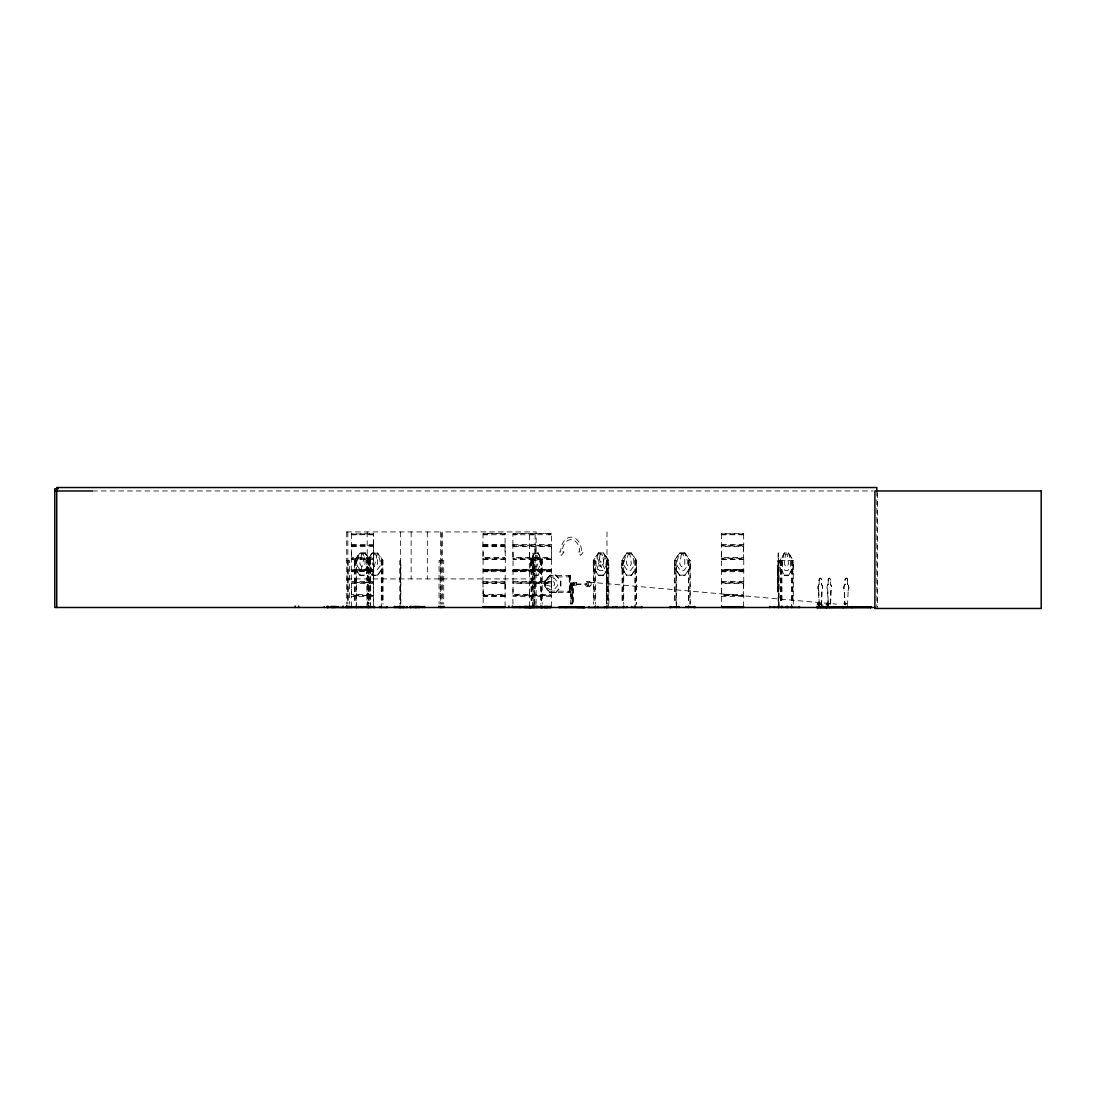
<?xml version="1.0" encoding="UTF-8"?>
<svg xmlns="http://www.w3.org/2000/svg" width="1096" height="1096" viewBox="0 0 1096 1096"><rect width="100%" height="100%" fill="white"/><g stroke="black" fill="none" stroke-linecap="round" stroke-linejoin="round"><path stroke-width="0.75" stroke-dasharray="5 3.75" d="M351.515 589.032L351.378 595.114L373.736 595.512L351.295 595.799M373.709 545.575L351.35 545.904L351.501 557.645L351.515 552.055M483.144 589.032L483.144 606.718M483.144 552.055L482.925 558.261L505.256 558.207M505.078 589.032L505.338 558.549M505.078 552.055L505.078 533.601M513.024 589.032L512.873 595.114L551.672 595.512L512.764 595.621L513.024 606.718M513.024 552.055L513.01 594.416L551.425 594.416L551.63 582.25L512.86 582.14M529.464 606.718L529.464 589.032M529.45 557.645L529.464 552.055M534.971 589.032L535.218 545.52M534.971 552.055L534.971 546.603M551.398 589.032L551.411 583.565L513.01 583.634M551.398 552.055L551.63 545.287L512.846 545.246L513.01 557.453L551.425 557.453L551.425 546.657L513.01 546.657M721.606 589.032L721.456 595.114L743.8 595.69M721.606 552.055L721.552 581.702M743.54 589.032L743.759 582.25L721.428 582.209L721.579 594.416L743.568 594.416L743.568 583.634L721.579 583.497M743.54 552.055L743.759 545.287L721.428 545.246L721.579 557.453L743.568 557.453L743.568 546.657L721.579 546.657M821.356 605.691L821.822 590.58A3.918 2.288 -90 0 0 821.356 584.415L821.356 580.181A1.959 1.151 -90 0 0 820.205 578.222A1.959 1.151 -90 0 0 819.055 580.181L819.055 584.415A3.918 2.288 -90 0 0 818.589 590.58L819.055 605.691M821.548 605.691L822.027 590.58A3.918 2.288 -90 0 0 821.548 584.415L821.548 580.181A1.959 1.151 -90 0 0 820.411 578.222L820.205 578.222M830.426 604.006L830.85 590.58A3.918 2.288 -90 0 0 830.384 584.415L830.576 580.181A1.959 1.151 -90 0 0 829.425 578.222L829.234 578.222A1.959 1.151 -90 0 0 828.083 580.181L828.288 580.181A1.959 1.151 -90 0 1 829.425 578.222M830.631 604.006L831.056 590.58A3.918 2.288 -90 0 0 830.576 584.415L830.384 584.415M351.542 533.629L351.323 545.918M351.323 558.823L373.668 558.207L373.613 558.933L351.323 558.892L351.254 582.428L373.736 582.538L351.254 582.483M483.158 533.629L505.27 533.67L483.048 533.601L482.87 545.452L483.117 557.453L505.105 557.453M483.13 559.494L482.925 582.25L505.256 582.209M505.119 596.402L483.117 596.594M512.873 545.178L512.942 533.601L551.398 533.601L551.603 545.233M513.024 544.548L551.425 544.493M529.464 594.484L529.354 559.056M551.576 582.14L551.63 558.261L512.846 558.207M551.398 606.718L551.603 595.854M721.62 533.629L721.456 545.178M743.746 582.195L743.759 558.261L721.428 558.207M743.54 606.718L743.787 595.745L721.401 595.169M847.482 605.691L848.181 590.58A3.918 2.493 -90 0 0 847.674 584.415L847.674 580.181A1.959 1.247 -90 0 0 846.427 578.222L846.235 578.222A1.959 1.247 -90 0 0 844.989 580.181L845.18 584.415A3.918 2.493 -90 0 0 844.66 590.58L844.66 604.115M529.313 558.933L529.409 557.837M550.151 575.414L550.151 577.003L570.646 576.825M555.617 592.772L560.892 586.894L560.892 580.921L555.617 575.03L550.206 575.03L544.945 580.921L544.945 586.894L550.206 592.772L550.192 590.785L549.726 592.676L570.646 592.498M373.64 545.904L373.668 558.261M505.078 606.718L505.119 583.497M845.18 584.415L844.989 584.415A3.918 2.493 -90 0 0 844.482 590.58L844.934 604.006C844.057 603.197 845.961 604.101 846.249 603.54M844.358 604.019L845.975 603.293L844.441 603.362M845.386 603.595L845.865 604.17M817.794 603.691L820.219 603.649M818.835 604.252L818.328 603.444M818.534 604.252C820.849 603.197 817.26 603.992 820.192 603.773M819.192 604.184C816.849 602.677 823.233 604.8 817.917 603.841M819.041 603.54L818.863 604.239L818.986 603.444M819.616 604.184L819.137 603.375M829.179 603.595L827.22 603.828L829.11 603.362M827.316 603.54L828.151 604.088M828.699 603.759L828.836 604.197M828.768 603.375L828.727 603.54M844.043 603.718L846.208 603.54M844.879 603.896L846.057 604.019M819.877 603.814L819.219 603.567M827.494 603.704L828.097 604.019M828.549 603.375L828.124 603.649M570.345 584.305C574.468 581.661 569.468 587.607 570.345 583.675M571.852 583.99C572.961 585.88 575.907 582.784 574.879 584.36M576.126 584.004L587.223 584.004L576.482 584.51M569.441 592.813L569.441 590.95M505.297 570.386L483.103 571.043L505.352 570.276L483.103 570.043M535.054 534.067L535.218 545.397M535.04 570.989L532.656 566.07L532.656 560.481L534.437 553.165L538.163 553.165M743.814 570.797L721.332 570.797L721.565 570.043L743.595 570.071L721.565 570.605M743.622 534.026L743.746 545.233M819.37 603.54L818.89 604.074L819.986 604.17M568.81 575.606L570.715 575.606L568.81 575.606C567.618 578.798 573.482 576.085 568.947 577.003M569.427 576.948L569.441 575.277M570.153 577.195L570.153 575.236M570.084 575.606L570.153 592.854M568.81 591.265L570.715 591.265L568.81 591.265C567.618 594.457 573.482 591.758 568.947 592.676M570.03 591.265L570.084 592.498M845.276 604.184L844.742 603.362M534.547 604.101L534.547 560.481L535.615 554.124L536.958 554.124L538.013 563.755L536.793 566.659L535.615 566.659L534.451 563.755M529.437 557.453L529.478 533.629M828.425 604.184L827.617 603.54M359.94 553.165L354.597 560.481L354.433 567.879L359.858 575.332L354.433 567.879L354.433 560.412L359.858 552.973L365.283 552.973L359.776 575.332L365.283 575.332L370.626 567.879L365.119 575.14M372.119 575.332L377.558 552.973L372.119 552.973L366.749 560.412L366.749 567.879L372.188 575.332L377.64 575.332L382.764 567.81M373.613 582.935L373.613 595.114M600.197 554.124L598.58 563.755L600.197 566.659L601.868 566.659L603.567 563.755L603.567 560.481L601.868 554.124L600.101 554.124M482.898 558.316L483.076 559.316M482.939 582.264L483.117 594.416L505.092 594.484M844.057 603.773L846.249 603.773M571.989 584.168L574.879 583.62M598.553 553.165L596.046 560.481L596.046 566.07L599.402 570.509L602.745 570.509L606.047 566.07L606.047 560.481L603.567 553.165L598.457 553.165L593.553 560.481L593.621 604.129M845.824 603.444L845.865 603.718M373.613 558.933L373.668 582.195M540.671 560.399L542.191 560.481L542.191 604.129M551.603 545.918L512.873 545.972M743.746 545.918L721.456 545.972M351.323 545.233L373.709 545.466M373.668 595.854L373.462 606.718M482.966 545.178L505.256 545.246M482.939 595.169L505.256 595.169M551.548 558.933L512.873 558.933M551.548 582.935L512.873 582.935M743.691 558.933L721.456 558.933M743.691 582.935L721.456 582.935M370.681 534.725L372.599 534.725M370.681 571.687L372.599 571.687M502.297 534.725L504.229 534.725M502.297 571.687L504.229 571.687M548.616 534.725L550.548 534.725M548.616 571.687L550.548 571.687M740.759 534.725L742.691 534.725M740.759 571.687L742.691 571.687M534.588 575.14L530.752 567.879L530.752 560.412L534.382 552.973L538.218 552.973L541.849 560.412L541.849 567.879L538.218 575.332L534.382 575.332M534.533 552.973L530.875 560.481L530.902 567.879L534.533 575.332M538.067 575.332L541.725 567.81M537.424 570.509L539.78 566.07L539.78 560.481L538.013 553.165M788.723 575.332L784.257 575.332L779.996 567.879L779.996 560.412L784.394 552.973L788.723 552.973L792.997 560.412L792.997 567.879L788.586 575.332M784.462 553.165L780.256 560.481L780.256 567.81L784.394 575.332M352.542 534.725L355.953 534.725M352.542 571.687L355.953 571.687M484.172 534.725L487.583 534.725M484.172 571.687L487.583 571.687M514.051 534.725L517.463 534.725M530.491 534.725L534.108 534.725M514.051 571.687L517.463 571.687M530.491 571.687L534.108 571.687M722.634 534.725L726.045 534.725M722.634 571.687L726.045 571.687M626.583 552.973L631.597 552.973L636.434 560.412L636.324 567.879L631.488 575.332L626.583 575.332L621.747 567.879L621.857 560.412L626.693 552.973M626.761 553.165L622.007 560.481L622.049 604.129M631.406 575.14L636.434 567.879M603.649 575.332L598.375 575.332L593.279 567.879L593.279 560.412L598.471 552.973M608.568 567.81L603.471 575.14L598.457 575.14L593.279 567.879M603.554 575.332L608.472 567.81M684.973 552.973L679.63 552.973L674.465 560.412L674.561 567.879L679.63 575.332L684.973 575.332M679.726 552.973L674.643 560.481L676.465 560.481L676.465 607.485M684.877 575.332L690.138 567.879L690.042 560.412M372.284 553.165L366.927 560.481L366.996 607.485M377.476 575.14L382.833 567.81M529.423 570.043L529.423 571.043M364.228 570.509L367.749 566.07M634.885 559.905L636.584 560.481L636.584 604.129M351.542 570.591L373.544 570.043L351.268 570.221L351.474 571.043L373.503 571.016M505.064 570.591L483.144 570.468M721.62 570.591L743.691 570.591M550.398 575.236L545.082 581.017L550.343 575.03M555.48 592.772L560.755 586.798L560.618 581.017L555.48 575.03M791.723 560.44L791.696 607.485M533.697 560.357L533.821 607.485M373.435 534.738L351.542 534.738M373.435 571.701L351.569 571.687M505.064 534.738L483.158 534.738M483.144 569.756L505.078 569.756L483.185 569.756M505.064 571.701L483.185 571.687M551.384 534.738L513.051 534.738M551.384 571.701L513.079 571.687M743.526 534.738L721.62 534.738M743.526 571.701L721.648 571.687M676.177 604.129L676.013 560.412M368.407 560.481L369.092 559.837L369.01 604.129M743.746 534.012L721.332 533.834L743.595 533.642M572.181 584.346L572.181 583.634M545.082 581.017L550.26 578.14L554.206 578.14L557.343 581.962L557.343 585.812L554.206 589.689L550.26 589.689L545.082 586.798L544.945 580.921M607.335 560.467L607.499 604.129M368.475 560.467L368.448 604.129M551.494 571.03L512.983 571.043M571.77 583.62L571.838 584.346M586.867 583.51L586.963 584.483M368.955 559.905L370.708 560.481M688.494 560.412L688.535 604.129M92.461 490.967L873.197 490.967M346.651 531.93L441.852 531.93L441.852 604.101M513.051 533.629L551.452 533.642M351.501 544.493L373.489 544.493L373.613 545.178M483.117 544.493L505.105 544.493M721.579 544.493L743.568 544.493M482.994 545.972L505.256 545.904M351.501 546.657L373.489 546.657L373.489 557.453L351.501 557.453M483.117 546.657L505.105 546.657L505.338 558.371M598.375 552.973L603.649 552.973L608.746 560.412L608.883 604.129M365.201 553.165L359.858 553.165L357.255 560.481L357.255 566.07L360.721 570.509M377.558 553.165L372.202 553.165L369.558 560.481L369.558 566.07L373.092 570.509M631.515 553.165L626.652 553.165L624.295 560.481L624.295 566.07L627.433 570.509L630.597 570.509L633.789 566.07L633.789 560.481L631.406 553.165L636.269 560.481L636.228 604.129M684.89 553.165L679.712 553.165L677.177 560.481L677.177 566.07L680.575 570.509L683.959 570.509L687.315 566.07L687.315 560.481L684.795 553.165L689.877 560.481L689.932 604.129M629.953 554.124L628.268 554.124L626.652 560.481L626.652 563.755L628.268 566.659L629.844 566.659L631.392 563.755L629.844 554.124M787.229 554.124L785.709 554.124L784.339 560.481L784.339 563.755L785.709 566.659L787.106 566.659L788.531 563.755L787.106 554.124M482.994 558.933L505.256 558.878M351.515 559.631L373.489 559.631L373.489 581.455L351.501 581.455M483.144 559.631L505.105 559.631M551.425 559.631L512.996 559.508M721.579 559.631L743.568 559.631M369.037 560.412L368.215 559.837L368.174 604.101M594.827 560.412L595.005 604.129M634.954 560.412L634.927 604.129M346.651 560.481L349.432 560.481L349.432 604.101M354.433 560.412L356.46 560.481L356.46 604.129M366.749 560.412L368.708 560.481L368.708 604.129M441.852 560.481L439.071 560.481L439.071 604.101M442.126 560.481L443.729 560.481L443.716 604.101M530.752 560.412L532.519 560.481L532.519 607.485M533.012 560.412L533.821 560.481M534.547 560.481L536.136 560.481M593.279 560.412L595.306 560.481L595.306 604.129M606.376 560.481L606.376 604.101L606.362 560.481L608.883 560.481M621.747 560.412L623.706 560.481L623.706 604.129M690.22 604.129L690.22 560.481L688.494 559.905M779.996 560.412L793.271 560.481L793.271 604.129M366.749 567.879L372.284 575.14M621.747 567.879L626.761 575.14M690.138 567.879L684.795 575.14L679.712 575.14M777.749 567.947L778.461 567.879M792.997 567.879L788.517 575.14L784.325 575.14M777.681 569.399L777.489 591.758L777.749 560.426L779.078 560.481L779.078 607.485M551.452 570.071L512.777 570.345L551.548 570.071M351.474 570.495L376.613 570.509L380.093 566.07L380.093 560.481L377.476 553.165L382.833 560.481L383.011 604.129M512.983 571.016L551.452 570.989M359.858 575.14L365.201 575.14M372.202 575.14L377.558 575.14M534.437 575.14L538.163 575.14M626.652 575.14L631.515 575.14M533.204 575.332L533.012 552.973L533.204 604.129M570.646 575.606L549.726 575.414L549.726 577.003M777.749 575.332L778.461 575.332M346.651 578.921L441.852 578.921M442.126 578.921L536.136 578.921M819.055 580.181L819.26 580.181A1.959 1.151 -90 0 1 820.411 578.222M830.576 580.181L830.384 580.181A1.959 1.151 -90 0 0 829.234 578.222M844.989 580.181L845.18 580.181A1.959 1.247 -90 0 1 846.427 578.222M846.235 578.222A1.959 1.247 -90 0 1 847.482 580.181L847.674 580.181M483.117 581.455L505.105 581.455M513.01 581.455L551.425 581.455M721.579 581.455L743.568 581.455M586.867 581.798L589.634 581.798M777.749 582.593L778.461 552.973L778.461 604.129M482.994 582.935L505.256 582.88M351.515 583.62L373.489 583.565L373.489 594.416L351.501 594.416L351.487 583.305M483.117 583.634L505.105 583.634M819.055 584.415L819.26 580.181M828.083 605.691L827.617 590.58A3.918 2.288 -90 0 1 828.083 584.415L828.288 584.415A3.918 2.288 -90 0 0 827.809 590.58L828.288 605.691M847.482 580.181L847.674 584.415M545.767 584.894L552.576 586.771L554.617 584.894L554.617 582.962L552.576 581.003L550.26 581.003L545.767 582.962L545.904 584.894M570.55 584.963L573.318 585.456M570.55 585.456L576.647 585.346L576.647 582.661L573.222 582.661L573.071 604.101L572.934 585.456M586.867 586.209L589.634 586.209M544.945 586.894L545.219 581.017M818.589 590.58L818.781 590.58A3.918 2.288 -90 0 1 819.26 584.415M848.181 590.58L847.989 590.58A3.918 2.493 -90 0 0 847.482 584.415M549.726 591.087L570.646 591.265M550.26 592.58L555.576 592.58M482.966 595.84L505.256 595.84M351.515 606.718L351.501 596.594L373.489 596.594L373.489 604.033M551.425 596.594L512.996 596.539M743.568 596.594L721.579 596.594L721.401 595.854M844.057 603.101L845.427 603.101M827.891 604.074L828.987 604.074M816.808 604.91L819.698 604.91M819.972 604.91L822.863 604.91L822.863 606.951M825.836 604.91L828.713 604.91M355.953 560.481L356.214 607.485M623.131 560.481L623.35 604.129M381.326 559.905L383.011 560.412L377.558 552.973M607.225 559.905L607.198 604.129M588.853 582.099L836.522 604.101M540.602 559.905L540.725 604.129M351.432 534.067L373.722 533.834L351.295 533.958M545.082 586.798L550.343 592.772M365.201 552.973L370.626 560.412L370.708 604.129M684.877 552.973L690.138 560.412M679.808 575.14L674.465 567.879L679.726 575.332M603.554 552.973L608.568 560.481L608.568 607.485M598.471 575.332L593.457 567.81L593.388 560.412M621.898 567.81L626.693 575.332M788.586 552.973L792.846 560.481L792.846 604.129M538.067 552.973L541.725 560.481L541.698 604.129M743.746 558.207L743.54 557.453M551.603 558.207L551.425 557.453M351.323 595.854L351.515 596.594M721.593 596.402L721.606 606.718M373.462 544.548L373.462 533.601L373.489 544.493M818.781 590.58L819.26 605.691M877.512 492.652L877.512 607.485M876.841 490.967L876.841 607.485M828.453 604.91L828.453 606.951M828.288 580.181L828.083 584.415M828.302 605.389L828.302 603.101L827.028 603.101L827.028 605.389M828.069 603.101L828.069 605.389M827.247 603.101L827.247 605.389M819.424 604.91L819.424 606.951M819.274 605.389L819.274 603.101L818 603.101L818 605.389M819.055 603.101L819.055 605.389M818.233 603.101L818.233 605.389M792.12 560.481L792.12 604.129M781.955 560.481L781.955 604.129M781.53 560.481L781.53 604.129M780.804 560.481L780.804 604.129M780.379 560.481L780.379 604.129M778.749 560.481L778.749 607.485M778.133 552.973L778.133 604.129M688.822 560.481L688.822 604.129M675.068 560.481L675.068 604.129M674.78 560.481L674.78 604.129M635.269 560.481L635.269 607.485M622.391 560.481L622.391 604.129M606.992 531.93L606.992 604.101M593.936 560.481L593.936 604.129M576.304 582.661L576.304 585.346M573.578 582.661L573.578 585.346M572.811 584.963L572.811 583.004L571.071 583.004L571.071 584.963M572.455 583.004L572.455 584.963M572.194 585.456L572.194 604.101L571.934 584.963M571.674 585.456L571.811 604.101M571.413 583.004L571.413 584.963M570.947 585.456L570.811 604.101L570.591 575.414M569.715 577.195L569.715 590.895M569.29 577.195L569.29 590.895M541.205 560.481L541.205 604.129M536.136 604.101L536.136 531.93L442.126 531.93L442.126 604.101M534.999 583.634L534.971 606.718M532.04 560.481L532.04 604.129M531.533 560.481L531.533 604.129M531.053 560.481L531.053 604.129M440.661 531.93L440.661 604.101M440.25 560.481L440.263 604.101M427.317 531.93L427.317 578.921M411.151 531.93L411.151 578.921M400.848 604.101L400.848 560.481L399.862 560.481L399.862 604.101M400.41 531.93L400.41 604.101M400.287 560.481L400.287 604.101M382.764 560.481L382.751 604.129M381.559 560.481L381.559 604.129M381.244 559.905L381.298 607.485M370.462 607.485L370.38 560.481L365.119 553.165L367.749 560.481L367.735 604.101M369.27 560.481L369.27 604.129M367.174 531.93L367.256 604.129M355.022 560.481L355.022 604.129M354.762 560.481L354.762 604.129M348.254 560.481L348.254 604.101M347.843 531.93L347.843 604.101M347.336 560.481L347.336 604.101M346.72 531.93L346.706 604.101M826.809 603.745L829.179 603.965L826.822 603.869M597.156 557.987L599.841 563.618C594.005 570.372 598.937 572.222 600.69 564.659C602.348 572.222 607.499 570.386 601.594 563.577C606.896 557.439 602.841 555.001 600.772 562.481L598.526 558.028L597.156 557.987M681.383 554.124L679.739 563.755L681.383 566.659L683.082 566.659L684.808 563.755L684.808 560.481L683.082 554.124L681.383 554.124M373.928 554.124L372.215 563.755L373.928 566.659L375.695 566.659L377.49 563.755L377.49 560.481L375.695 554.124L373.928 554.124M361.639 554.124L359.858 563.755L361.639 566.659L363.393 566.659L365.091 563.755L365.091 560.481L363.393 554.124L361.639 554.124M784.325 553.165L782.229 560.481L782.229 566.07L785.037 570.509L787.832 570.509L790.6 566.07L790.6 560.481L788.517 553.165L784.325 553.165M563.988 551.959L561.453 555.398L558.946 551.959L560.686 551.959A14.81 10.467 -90 0 1 571.153 537.15A14.81 10.467 -90 0 1 581.62 551.959L583.36 551.959L580.675 555.398L577.989 551.959L579.729 551.959A12.357 8.741 -90 0 0 570.975 539.602A12.357 8.741 -90 0 0 562.234 551.959L563.988 551.959M351.542 569.742L373.462 569.756L351.569 569.756M513.051 569.742L551.398 569.756L513.079 569.756M721.62 569.742L743.54 569.756L721.648 569.756M590.744 585.565A2.206 1.562 -90 0 0 590.045 581.88A2.206 1.562 -90 0 0 588.127 584.579A2.206 1.562 -90 0 0 590.744 585.565M587.963 585.565A2.206 1.562 -90 0 0 587.264 581.88A2.206 1.562 -90 0 0 585.36 584.579A2.206 1.562 -90 0 0 587.963 585.565"/><path stroke-width="1.5" d="M355.83 607.444L355.83 606.513M616.24 607.485L626.885 607.362M588.36 607.485L615.5 607.444L615.5 606.513M597.923 607.239L597.868 606.513M669.683 607.485L678.876 606.595M558.782 607.485L585.1 607.485M559.481 607.485L559.453 606.759L584.579 607.39M564.933 606.814L565.015 607.485M571.824 607.362L572.112 607.39M577.387 606.814L577.482 607.485M346.268 607.335L346.295 606.595M346.761 607.39L346.733 606.266M347.446 607.335L347.336 606.266M440.907 606.513L441.03 607.485L441.88 607.239M816.534 607.403L871.389 607.403L816.616 607.431M817.506 607.17L817.698 607.458M819.589 607.17L820.027 607.431M825.644 607.431L826.768 607.417L826.083 607.444M828.603 607.17L829.425 607.444M843.427 606.54C844.605 607.595 841.577 607.896 842.605 606.54M846.043 606.54L845.537 607.458L845.756 606.54M851.469 607.431L851.633 606.54M854.647 607.444L855.072 606.54M842.44 607.431L843.468 606.951M845.811 607.17L845.413 607.17M846.043 606.951L846.537 607.17M867.347 606.54L867.155 607.444M868.114 607.17L868.32 607.458M870.169 607.444L870.895 607.444M870.827 607.444L871.087 606.54M851.88 607.458L852.592 607.417L851.661 606.951M537.972 607.362L538.04 606.595L538.122 607.485M871.06 607.17L816.986 607.444M786.38 607.362L786.462 606.595M670.327 607.362L670.437 606.595M370.338 607.362L370.448 606.595M58.225 488.761L54.8 488.761L54.8 607.485L875.129 607.485M54.8 490.967L92.393 490.967M351.515 606.718L373.462 606.718M483.144 606.718L505.078 606.718M513.024 606.718L551.398 606.718M721.606 606.718L743.54 606.718M559.385 606.814L584.401 607.485M351.474 607.033L373.503 607.006M483.103 607.033L505.119 607.033M512.983 607.033L551.452 607.006M721.565 607.006L743.595 607.033M387.546 607.444L379.668 607.362M407.287 607.444L394.533 607.362L394.56 606.513M483.117 607.417L505.105 607.417M513.01 607.417L551.425 607.417M642.379 607.444L631.748 607.362M686.123 606.595L695.316 607.444M721.579 607.417L743.568 607.417M769.625 607.239L799.984 607.39M442.332 607.362L442.209 606.595M442.866 607.362L442.222 607.362M441.798 607.362L441.894 606.513M578.948 606.814L578.866 607.485M386.874 607.362L386.751 606.595L386.641 607.485M375.229 607.362L338.198 607.444L338.212 606.513M367.9 607.362L367.804 606.266M694.672 607.362L694.563 606.595M604.691 607.362L604.581 606.595L604.471 607.485M799.463 607.362L799.381 606.595M787.216 607.335L787.257 606.513M843.235 607.458L843.482 607.444M549.548 607.362L549.699 606.513M549.137 607.362L549.069 606.595L549.028 607.485M535.273 607.362L535.204 606.595L535.095 607.485M876.841 490.967L876.841 487.528L56.732 487.528L56.732 607.485M799.285 606.513L799.285 607.485M791.997 606.266L791.997 607.485M791.572 606.266L791.572 607.485M787.586 606.513L787.586 607.485M787.106 606.513L787.106 607.485M786.558 606.513L786.558 607.485M782.092 606.266L782.092 607.485M781.667 606.266L781.667 607.485M779.078 606.266L779.078 607.485M778.749 606.266L778.749 607.485M778.461 606.266L778.461 607.485M778.133 606.266L778.133 607.485M774.365 606.513L774.365 607.485M769.954 606.513L769.954 607.485M769.625 606.513L769.625 607.485M694.453 606.513L694.453 607.485M688.658 606.266L688.658 607.485M688.37 606.266L688.37 607.485M686.014 606.513L686.014 607.485M678.986 606.513L678.986 607.485M676.629 606.266L676.629 607.485M676.342 606.266L676.342 607.485M670.547 606.513L670.547 607.485M641.571 606.513L641.571 607.485M635.118 606.266L635.118 607.485M634.776 606.266L634.776 607.485M631.543 606.513L631.543 607.485M627.076 606.513L627.076 607.485M623.857 606.266L623.857 607.485M623.501 606.266L623.501 607.485M617.048 606.513L617.048 607.485M613.294 606.513L613.294 607.485M607.348 606.266L607.348 607.485M606.979 606.266L606.992 607.485M598.032 606.513L598.032 607.485M595.471 606.266L595.471 607.485M595.169 606.266L595.169 607.485M589.21 606.513L589.21 607.485M566.399 606.759L566.399 607.485M550.548 606.513L550.548 607.485M550.137 606.513L550.192 607.485M549.808 606.513L549.808 607.485M548.219 606.513L548.219 607.485M547.808 606.513L547.808 607.485M547.658 606.513L547.658 607.485M547.027 606.513L547.027 607.485M546.836 606.513L546.836 607.485M546.466 606.513L546.411 607.485M546.041 606.513L546.041 607.485M545.424 606.513L545.424 607.485M545.301 606.513L545.301 607.485M545.096 606.513L545.096 607.485M544.479 606.513L544.479 607.485M544.191 606.513L544.191 607.485M542.931 606.513L542.931 607.485M542.534 606.513L542.534 607.485M542.328 606.513L542.328 607.485M541.945 606.513L541.945 607.485M541.602 606.513L541.561 607.485M541.383 606.513L541.383 607.485L541.095 606.266M540.602 606.266L540.602 607.485M537.054 606.02L537.054 607.485M536.382 606.513L536.382 607.485M536.259 606.513L536.259 607.485M534.67 606.513L534.67 607.485M534.369 606.266L534.355 607.485M533.821 606.266L533.793 607.485M533.629 606.02L533.615 607.485M533.204 606.266L533.094 607.485M532.629 606.266L532.629 607.485M532.314 606.513L532.204 607.485M532.149 606.266L531.971 607.485M531.574 606.513L531.574 607.485M531.313 606.513L531.341 607.485M531.094 606.513L531.094 607.485L530.889 606.513M530.656 607.485L530.587 606.513L530.56 607.485M530.327 606.513L530.327 607.485M529.957 606.513L529.957 607.485M529.861 606.513L529.861 607.485M529.437 606.513L529.437 607.485M529.395 606.513L529.286 607.485M529.025 606.513L529.025 607.485M528.286 606.513L528.286 607.485M527.601 606.513L527.601 607.485M526.929 606.513L527.08 607.485M526.751 606.513L526.861 607.485M526.423 606.513L526.423 607.485M526.107 606.513L526.107 607.485M525.669 606.513L525.669 607.485M525.368 606.513L525.368 607.485M524.696 606.513L524.696 607.485M524.244 606.513L524.244 607.485M520.504 606.513L520.504 607.485M519.559 606.513L519.559 607.485M512.325 606.02L512.325 607.485M508.9 606.02L508.9 607.485M443.907 606.266L443.907 607.485M441.976 606.513L442.003 607.485M440.798 606.513L440.798 607.485M440.071 606.266L440.071 607.485M438.893 606.266L438.893 607.485M424.686 606.513L424.686 607.485M423.892 606.513L423.892 607.485M422.577 606.513L422.577 607.485M421.07 606.513L421.07 607.485M419.631 606.513L419.631 607.485M418.946 606.513L418.946 607.485M418.645 606.513L418.562 607.485M418.384 606.513L418.384 607.485M417.151 606.513L417.151 607.485M416.932 606.513L416.905 607.485M416.261 606.513L416.261 607.485M415.672 606.513L415.672 607.485M415.165 606.513L415.165 607.485M414.959 606.513L414.918 607.485M414.22 606.513L414.22 607.485M413.329 606.513L413.329 607.485M412.055 606.513L412.055 607.485M411.658 606.513L411.658 607.485M411.069 606.513L411.069 607.485M410.589 606.513L410.589 607.485M410.384 606.513L410.384 607.485M406.945 606.513L406.945 607.485M403.808 606.513L403.808 607.485M403.492 606.513L403.492 607.485M402.739 606.513L402.739 607.485M401.479 606.513L401.479 607.485M400.437 606.513L400.506 607.485M400.232 606.266L400.218 607.485M399.793 606.266L399.793 607.485M399.451 606.513L399.451 607.485M399.026 606.513L399.026 607.485M397.971 606.513L397.971 607.485M395.615 606.513L395.615 607.485M394.45 606.513L394.45 607.485M381.381 606.266L381.381 607.485M381.134 606.266L381.134 607.485M379.449 606.513L379.449 607.485M374.421 606.513L374.421 607.485M373.585 606.513L373.585 607.485M370.558 606.513L370.558 607.485M369.092 606.266L369.092 607.485M368.873 606.266L368.845 607.485M368.626 606.266L368.626 607.485M368.229 606.266L368.229 607.485M367.078 606.513L367.078 607.485M363.365 606.513L363.365 607.485M361.077 606.513L361.077 607.485M358.392 606.513L358.392 607.485M356.638 606.266L356.638 607.485M356.378 606.266L356.378 607.485M351.062 606.513L351.062 607.485M349.624 606.266L349.61 607.485M348.432 606.266L348.432 607.485M346.446 606.02L346.418 607.485M343.021 606.02L343.021 607.485M336.582 606.513L336.582 607.485M335.801 606.513L335.801 607.485M335.54 606.513L335.54 607.485M334.472 606.513L334.472 607.485M334.047 606.513L334.047 607.485M333.116 606.513L333.116 607.485M332.965 606.513L332.965 607.485M332.499 606.513L332.499 607.485M332.129 606.513L332.129 607.485M331.54 606.513L331.54 607.485M331.458 606.513L331.458 607.485M330.458 606.513L330.513 607.485M328.581 606.513L328.581 607.485M328.047 606.513L328.17 607.485M327.923 606.513L327.923 607.485M327.608 606.513L327.608 607.485M327.471 606.513L327.471 607.485M327.211 606.513L327.211 607.485M326.855 606.513L326.855 607.485M324.279 606.513L324.279 607.485M298.619 606.02L298.619 607.485M295.18 606.02L295.18 607.485M1041.2 490.967L874.909 490.967L874.909 608.472L1041.2 608.472L1041.2 490.967M606.389 607.485L606.389 606.266L606.362 607.485M540.89 607.485L540.89 606.513L540.821 607.485M528.902 607.485L528.902 606.513L528.738 607.485M415.959 607.485L415.959 606.513L415.905 607.485M410.014 607.485L410.014 606.513L409.959 607.485M347.72 607.485L347.72 606.513L347.61 607.485M333.842 607.485L333.842 606.513L333.691 607.485"/></g></svg>
